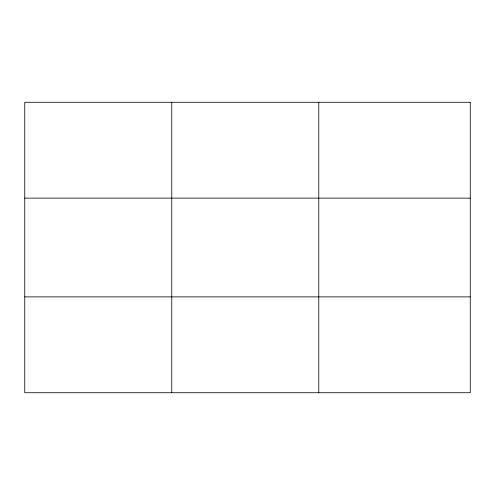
<?xml version="1.0" encoding="UTF-8"?>
<svg xmlns="http://www.w3.org/2000/svg" width="495" height="495" viewBox="0 0 495 495"><rect width="100%" height="100%" fill="white"/><g stroke="black" fill="none" stroke-linecap="round" stroke-linejoin="round"><path stroke-width="0.74" d="M171.765 102.273L171.765 392.727M318.78 102.273L318.78 392.727M24.75 198.124L470.25 198.124M24.75 296.876L470.25 296.876M470.25 102.273L470.25 392.727L24.75 392.727L24.75 102.273L470.25 102.273"/></g></svg>
